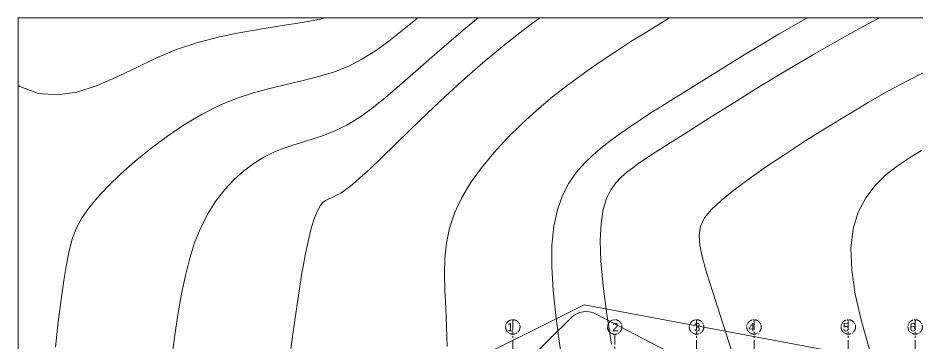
# Model space of a CAD drawing. Header units: millimetres. Extents: x -5316 to 10114, y -10026 to 11025.
# Drawn here: x -5276 to 3577, y 7826 to 11025 of the extents above; entities that cross this region are included whole.
import ezdxf

# ---------------------------------------------------------------- set-up
doc = ezdxf.new("R2010")
doc.units = ezdxf.units.MM
doc.linetypes.add('CENTER2', pattern=[28.575, 19.05, -3.175, 3.175, -3.175])
doc.linetypes.add('PHANTOM', pattern=[2.5, 1.25, -0.25, 0.25, -0.25, 0.25, -0.25])
doc.layers.get('0').update_dxf_attribs({"lineweight": 0})
for name, color, linetype, lineweight in [('1m', 12, 'Continuous', 0), ('AKS', 31, 'CENTER2', 5), ('YOLLAR', 6, 'Continuous', 5)]:
    doc.layers.add(name, color=color, linetype=linetype, lineweight=lineweight)
doc.styles.get("Standard").update_dxf_attribs({"font": 'arial.ttf'})

msp = doc.modelspace()

# ---------------------------------------------------------------- linework, layer by layer
at = {"color": 3, "lineweight": 9}
msp.add_lwpolyline([(-5276.1, 5027.6), (-3532.8, 6293.5), (293.6, 8201.7), (4344.4, 7442.8), (10113.9, 3322.8)], dxfattribs=at)
msp.add_lwpolyline([(-5276.1, 5027.6), (-3532.8, 6293.5), (293.6, 8201.7), (4344.4, 7442.8), (10113.9, 3322.8)], dxfattribs=at)
at = {"layer": '1m', "color": 252, "lineweight": 0, "true_color": 0x939598}
for points in [[(-5276.1, 10360.3), (-5259.7, 10349.1), (-5073, 10281.9), (-4886.1, 10267.4), (-4698.1, 10295.4), (-4508.3, 10355.8), (-4316, 10438.1), (-4120.4, 10532.2), (-3920.8, 10627.8), (-3716.4, 10714.6), (-3507.1, 10784.8), (-3295.3, 10839.6), (-3083.8, 10882.8), (-2875.8, 10918.1), (-2674, 10949.2), (-2481.6, 10979.8), (-2301.4, 11013.6), (-2256.3, 11024.7)], [(-4907, 7783.5), (-4879.6, 8034.5), (-4850.1, 8254.7), (-4823.9, 8441.4), (-4799.4, 8598.7), (-4773.3, 8732.6), (-4742.1, 8848.9), (-4702.5, 8953.3), (-4650.9, 9051.7), (-4584, 9149.9), (-4498.4, 9253.9), (-4391.8, 9367.7), (-4266.2, 9489.3), (-4124.7, 9614.7), (-3970.6, 9740.1), (-3806.9, 9861.7), (-3636.8, 9975.8), (-3463.4, 10078.4), (-3289.8, 10165.7), (-3118.8, 10235.3), (-2951.1, 10290.1), (-2787, 10334.4), (-2626.8, 10372.5), (-2470.6, 10408.7), (-2318.9, 10447.3), (-2171.9, 10492.6), (-2029.9, 10548.9), (-1892.8, 10619.4), (-1759.3, 10703), (-1627.7, 10797.6), (-1496.2, 10901.1), (-1363.2, 11011.3), (-1347.3, 11024.7)], [(-3756.2, 7731.5), (-3728.9, 7930.1), (-3699.7, 8123.9), (-3667.1, 8311.3), (-3629.8, 8491.1), (-3586.4, 8661.7), (-3535.5, 8821.9), (-3475.8, 8970.1), (-3406.3, 9105.3), (-3328, 9227.5), (-3242.4, 9337), (-3151.1, 9434.1), (-3055.6, 9519.1), (-2957.3, 9592.2), (-2857.7, 9653.8), (-2758.3, 9704.2), (-2660.2, 9744.3), (-2562.6, 9777.3), (-2464.5, 9807.1), (-2364.5, 9837.6), (-2261.6, 9872.6), (-2154.5, 9915.9), (-2042.1, 9971.5), (-1923.2, 10043.2), (-1796.8, 10133.7), (-1662.4, 10241.5), (-1519.5, 10363.6), (-1367.7, 10497.2), (-1206.8, 10639.7), (-1036.3, 10788.1), (-855.8, 10939.8), (-749.1, 11024.7)], [(-2591.4, 7773.4), (-2556.5, 8028.6), (-2521.3, 8271.5), (-2486.4, 8493.6), (-2452.5, 8686.1), (-2420.1, 8842.7), (-2389.2, 8965.6), (-2359.6, 9059.2), (-2331.2, 9127.9), (-2303.8, 9176.2), (-2277.3, 9208.4), (-2251.6, 9229), (-2226.4, 9242.5), (-2201.2, 9253), (-2173.9, 9264.2), (-2141.7, 9279.5), (-2102.1, 9302.3), (-2052.4, 9336), (-1990, 9384.1), (-1912.2, 9450.1), (-1816.5, 9537.2), (-1700.9, 9647.7), (-1566.6, 9778.9), (-1415.6, 9926.6), (-1249.6, 10086.9), (-1070.6, 10255.8), (-880.5, 10429.2), (-681.3, 10603), (-474.7, 10773.3), (-263, 10936.6), (-141.7, 11024.7)], [(-1053.6, 7791.2), (-1059.7, 7988), (-1068.7, 8170.9), (-1077.1, 8342.3), (-1081.3, 8504.4), (-1077.6, 8659.4), (-1062.5, 8809.5), (-1032.4, 8957.1), (-983.7, 9104.3), (-913.9, 9252.8), (-824.4, 9402), (-717.8, 9550.9), (-596.7, 9698.1), (-463.5, 9842.7), (-320.9, 9983.3), (-171.4, 10118.8), (-17.5, 10248.2), (138.5, 10370.4), (294.9, 10485.6), (450.5, 10594), (603.8, 10696), (753.4, 10792), (898.1, 10882.1), (1036.5, 10966.9), (1131.4, 11024.7)], [(87.4, 7588), (48.5, 7842.9), (14.4, 8097.1), (-11.4, 8343.9), (-25.4, 8576.6), (-24.1, 8788.6), (-4.9, 8974.8), (30.9, 9136.5), (81.1, 9276.5), (143.5, 9397.8), (215.7, 9503.3), (295.8, 9595.8), (381.3, 9678.3), (470.1, 9753.6), (560.4, 9824.4), (652.7, 9892.1), (747.8, 9958.1), (846.4, 10023.6), (949.6, 10089.7), (1058, 10157.8), (1172.6, 10229.1), (1294.2, 10304.8), (1423.7, 10385.9), (1561.6, 10472.4), (1708.7, 10564.1), (1865.5, 10660.7), (2032.7, 10761.9), (2210.9, 10867.4), (2400.7, 10977.1), (2485.6, 11024.7)], [(560.9, 7815.7), (514.6, 8110.9), (478.6, 8386.3), (456.2, 8630.7), (450.1, 8835.7), (459, 9003.6), (481, 9139.2), (513.9, 9247.5), (555.7, 9333.4), (604.4, 9401.9), (657.9, 9457.8), (714.1, 9506.1), (771.6, 9551.1), (831.8, 9595.1), (896.6, 9639.9), (967.9, 9687), (1047.7, 9738.3), (1138, 9795.3), (1240.7, 9859.8), (1357.8, 9933.6), (1490.6, 10017.7), (1638.3, 10111.2), (1799.5, 10212.5), (1972.5, 10320.3), (2156, 10432.9), (2348.5, 10548.9), (2548.5, 10666.7), (2754.5, 10784.9), (2965, 10901.8), (3177.1, 11015.7), (3194.6, 11024.7)], [(1812.6, 7539.9), (1716.2, 7834.9), (1631.7, 8098.4), (1559.5, 8325.1), (1500.5, 8511.6), (1456.5, 8662.9), (1430, 8786.1), (1423.1, 8888.2), (1438.3, 8976.4), (1477.8, 9057.6), (1543.9, 9138.9), (1638.9, 9227.5), (1763.9, 9328.6), (1915.1, 9441), (2087.3, 9561.9), (2275.6, 9688.3), (2474.8, 9817.4), (2680, 9946.3), (2885.9, 10072), (3087.6, 10191.8), (3281.1, 10302.9), (3467.1, 10404.4), (3647.4, 10495.4)], [(3621.3, 6306.5), (3567.5, 6456), (3505.9, 6625.6), (3434.3, 6819.3), (3352.3, 7038.8), (3264, 7279), (3175, 7532.9), (3091, 7793.3), (3017.5, 8053.4), (2960, 8305.9), (2924.1, 8543.9), (2915.5, 8760.3), (2937.9, 8949.7), (2988.3, 9113.4), (3061.9, 9254.4), (3153.9, 9375.5), (3259.5, 9479.7), (3374.1, 9569.9), (3492.7, 9649), (3610.7, 9720)]]:
    msp.add_lwpolyline(points, dxfattribs=at)
at = {"layer": 'AKS', "linetype": 'PHANTOM', "ltscale": 80}
for p, q in [((-409.1, 8055.4), (-409.1, 6496.5)), ((1398.4, 8055.4), (1398.4, 6203.2)), ((1963.4, 8055.4), (1963.4, 8051.6)), ((1963.4, 8055.4), (1963.4, 5628.4)), ((2891.1, 8055.4), (2891.1, 8051.6)), ((2891.1, 8055.4), (2891.1, 4649)), ((3548.9, 8055.4), (3548.9, 4387.2)), ((593.3, 7912.9), (593.3, 7022.1))]:
    msp.add_line(p, q, dxfattribs=at)
at = {"layer": 'AKS', "ltscale": 3}
for centre in [(-409.1, 7984.1), (593.3, 7984.1), (1398.4, 7984.1), (1963.4, 7984.1), (2891.1, 7984.1), (3548.9, 7984.1)]:
    msp.add_circle(centre, 71.2, dxfattribs=at)
at = {"layer": 'YOLLAR'}
for p, q in [((171, 8079.1), (-2083.8, 5862.6)), ((171, 8079.1), (-1941.2, 6002.8)), ((403.4, 8114), (3779.6, 6359.6))]:
    msp.add_line(p, q, dxfattribs=at)
msp.add_lwpolyline([(-5276.1, 11024.7), (-5276.1, -10021), (10113.9, -10021), (10113.9, 11024.7)], close=True, dxfattribs=at)
msp.add_arc((311.2, 7936.5), 200, 62.54227, 134.50966, dxfattribs=at)

# ---------------------------------------------------------------- texts
at = {"layer": 'AKS', "lineweight": -2, "ltscale": 3, "char_height": 83.623, "attachment_point": 3}
for s, insert in [('{\\fGoldman|b0|i0|c0|p2;1} ', (-401.1, 8023.8)), ('{\\fGoldman|b0|i0|c162|p2;2}', (630.8, 8023.8)), ('{\\fGoldman|b0|i0|c162|p2;3} ', (1435.4, 8023.8)), ('{\\fGoldman|b0|i0|c162|p2;4}', (1971.3, 8023.8)), ('{\\fGoldman|b0|i0|c162|p2;5}', (2899.1, 8023.8)), ('{\\fGoldman|b0|i0|c162|p2;6}', (3556.9, 8023.8))]:
    msp.add_mtext_dynamic_manual_height_columns(s, width=115.045, gutter_width=12.5, heights=[91.9], dxfattribs=dict(at, insert=insert))

doc.saveas('drawing.dxf')
